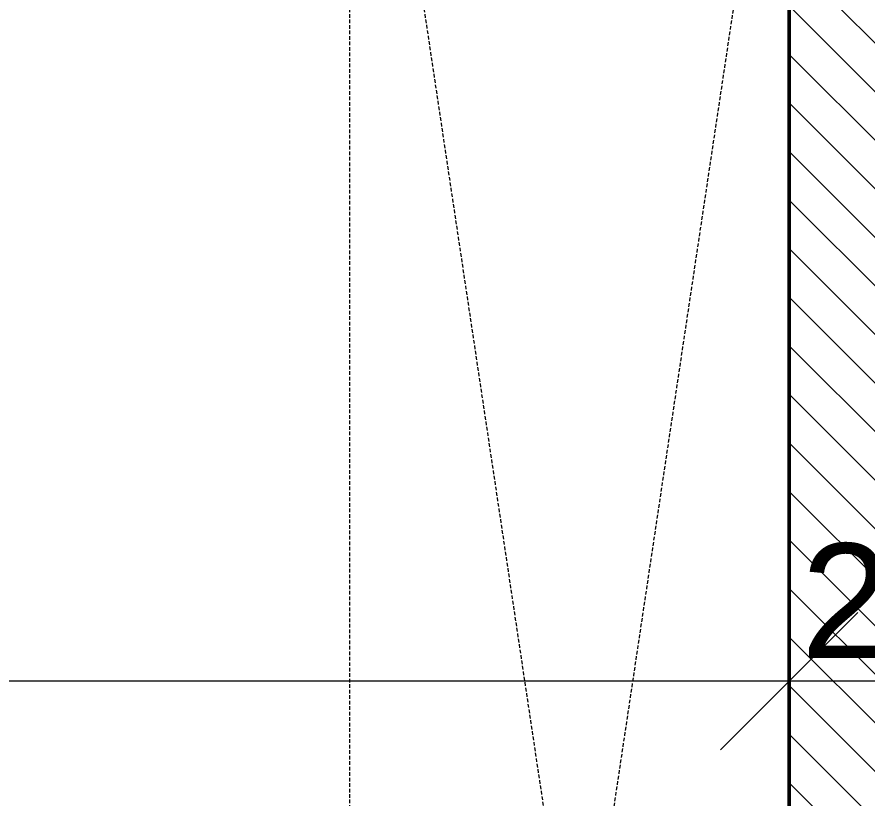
# Model space of a CAD drawing. Header units: centimetres. Extents: x -5566 to 5867, y -120 to 4683.
# Drawn here: x -3891.4 to -3798.5, y 4050.2 to 4135.6 of the extents above; entities that cross this region are included whole.
import ezdxf

# ---------------------------------------------------------------- set-up
doc = ezdxf.new("R2010")
doc.units = ezdxf.units.CM
doc.linetypes.add('Hidden_2', pattern=[0.6, 0.4, -0.2])
for name, color, linetype, lineweight in [('A-ANNO-DIMS', 211, 'Continuous', 5), ('A-FLOR-OVHD', 1, 'Hidden_2', 18), ('A-WALL-PATT', 111, 'Continuous', 20), ('I-WALL', 2, 'Continuous', 13)]:
    doc.layers.add(name, color=color, linetype=linetype, lineweight=lineweight)
doc.styles.add('Arial', font='arial.ttf', dxfattribs={"height": 12.5})
doc.dimstyles.new('100_200_2_5mm_Arial_cm', dxfattribs={"dimscale": 30.48, "dimtxt": 12.753242, "dimasz": 0.492126, "dimexe": 0.328084, "dimexo": 0.0625, "dimgap": 0.082021, "dimtad": 1, "dimdec": 0, "dimzin": 0, "dimdsep": 46, "dimtxsty": 'Arial', "dimblk1": 'OBLIQUE', "dimblk2": 'OBLIQUE', "dimsah": 1, "dimcen": 0.09, "dimdle": 0.328084, "dimazin": 0, "dimtfac": 1, "dimtdec": 4, "dimtix": 1, "dimtmove": 0, "dimatfit": 3, "dimfxl": 0.328084, "dimfxlon": 1, "dimtvp": 1, "dimtolj": 1, "dimtzin": 0, "dimlwd": 15, "dimlwe": 15, "dimarcsym": 2})

# ---------------------------------------------------------------- blocks, each defined once
blk = doc.blocks.new('_Oblique')
at = {"color": 0, "linetype": 'ByBlock', "lineweight": -2}
blk.add_line((-0.5, -0.5), (0.5, 0.5), dxfattribs=at)
blk = doc.blocks.new('DIMBLOCK88-Level _9_00')
at = {"layer": 'A-ANNO-DIMS', "color": 0, "lineweight": 15, "transparency": 16777216}
for p, q in [((-3807, 4054.951), (-3807, 4073.046)), ((-3785, 4054.951), (-3785, 4073.046)), ((-3807, 4063.046), (-3822, 4063.046)), ((-3785, 4063.046), (-3807, 4063.046)), ((-3785, 4063.046), (-3770, 4063.046))]:
    blk.add_line(p, q, dxfattribs=at)
at = {"layer": 'Defpoints', "color": 0, "transparency": 16777216}
for p in [(-3807, 4063.046), (-3807, 4053.046), (-3785, 4053.046)]:
    blk.add_point(p, dxfattribs=at)
at = {"layer": 'A-ANNO-DIMS', "color": 0, "lineweight": 15, "transparency": 16777216, "xscale": 15, "yscale": 15, "zscale": 15}
blk.add_blockref('_Oblique', (-3807, 4063.046), dxfattribs=at)
at = {"layer": 'A-ANNO-DIMS', "color": 0, "lineweight": 15, "transparency": 16777216, "xscale": 15, "yscale": 15, "zscale": 15, "rotation": 180}
blk.add_blockref('_Oblique', (-3785, 4063.046), dxfattribs=at)
at = {"layer": 'A-ANNO-DIMS', "color": 0, "lineweight": 15, "transparency": 16777216, "insert": (-3796, 4071.822), "char_height": 12.5, "width": 23.07356, "attachment_point": 5, "style": 'Arial'}
blk.add_mtext('\\A1;22', dxfattribs=at)
blk = doc.blocks.new('DIMBLOCK89-Level _9_00')
at = {"layer": 'A-ANNO-DIMS', "color": 0, "lineweight": 15, "transparency": 16777216}
for p, q in [((-4395, 4054.951), (-4395, 4073.046)), ((-3807, 4054.951), (-3807, 4073.046)), ((-3797, 4063.046), (-4405, 4063.046))]:
    blk.add_line(p, q, dxfattribs=at)
at = {"layer": 'Defpoints', "color": 0, "transparency": 16777216}
for p in [(-4395, 4063.046), (-4395, 4053.046), (-3807, 4053.046)]:
    blk.add_point(p, dxfattribs=at)
at = {"layer": 'A-ANNO-DIMS', "color": 0, "lineweight": 15, "transparency": 16777216, "xscale": 15, "yscale": 15, "zscale": 15, "rotation": 180}
blk.add_blockref('_Oblique', (-4395, 4063.046), dxfattribs=at)
at = {"layer": 'A-ANNO-DIMS', "color": 0, "lineweight": 15, "transparency": 16777216, "xscale": 15, "yscale": 15, "zscale": 15}
blk.add_blockref('_Oblique', (-3807, 4063.046), dxfattribs=at)
at = {"layer": 'A-ANNO-DIMS', "color": 0, "lineweight": 15, "transparency": 16777216, "insert": (-4101, 4071.928), "char_height": 12.5, "width": 34.61034, "attachment_point": 5, "style": 'Arial'}
blk.add_mtext('\\A1;588', dxfattribs=at)

msp = doc.modelspace()

# ---------------------------------------------------------------- hatches: boundary and pattern name
at = {"layer": 'A-WALL-PATT', "lineweight": 13}
h = msp.add_hatch(dxfattribs=at)
h.set_pattern_fill('FP_1', color=8, angle=-90, style=0, pattern_type=2)
h.set_pattern_definition([(315, (-4985, 4190.492), (2.65165, 2.65165), [])])
h.paths.add_polyline_path([(-3807, 3624.559), (-3807, 3415.492), (-3785, 3415.492), (-3785, 4167.992), (-3807, 4167.992), (-3807, 3783.704)], flags=0)

# ---------------------------------------------------------------- linework, layer by layer
at = {"layer": 'A-FLOR-OVHD'}
for p, q in [((-3855, 3856.492), (-3855, 4190.492)), ((-3855, 4190.492), (-3805, 3856.492)), ((-3855, 3856.492), (-3805, 4190.492))]:
    msp.add_line(p, q, dxfattribs=at)
at = {"layer": 'I-WALL', "lineweight": 50}
msp.add_line((-3807, 4167.992), (-3807, 3856.492), dxfattribs=at)

# ---------------------------------------------------------------- dimensions: what is measured, and where the dimension line sits
at = {"layer": 'A-ANNO-DIMS', "lineweight": 15}
for base, p1, p2, override, picture, middle in [((-4395, 4063.046), (-3807, 4053.046), (-4395, 4053.046), {"dimpost": '<>', "dimfxl": 588}, 'DIMBLOCK89-Level _9_00', (-4101, 4071.928)), ((-3807, 4063.046), (-3785, 4053.046), (-3807, 4053.046), {"dimpost": '<>', "dimfxl": 22}, 'DIMBLOCK88-Level _9_00', (-3796, 4071.822))]:
    dim = msp.add_linear_dim(base=base, p1=p1, p2=p2, dimstyle='100_200_2_5mm_Arial_cm', override=override, dxfattribs=at)
    dim.commit()
    dim.dimension.update_dxf_attribs({"geometry": picture, "text_midpoint": middle})

doc.saveas('drawing.dxf')
